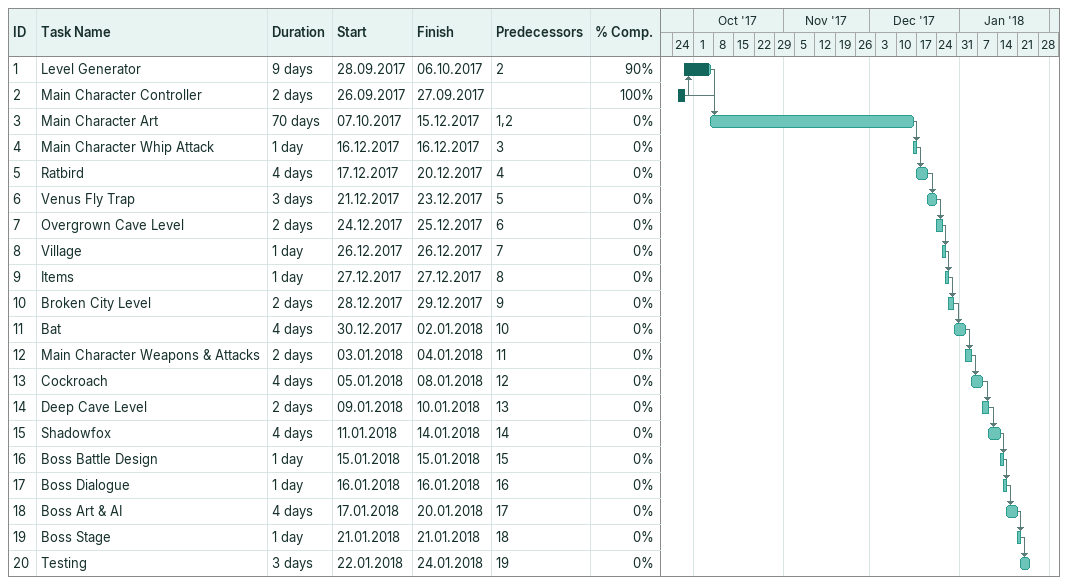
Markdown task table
| ID | Task | Duration | Start | Finish | Predecessors | % complete |
|---|---|---|---|---|---|---|
| 1 | Level Generator | 9d | 2017-09-28 | 2017-10-06 | 2 | 90 |
| 2 | Main Character Controller | 2d | 2017-09-26 | 2017-09-27 |  | 100 |
| 3 | Main Character Art | 70d | 2017-10-07 | 2017-12-15 | 1, 2 | 0 |
| 4 | Main Character Whip Attack | 1d | 2017-12-16 | 2017-12-16 | 3 | 0 |
| 5 | Ratbird | 4d | 2017-12-17 | 2017-12-20 | 4 | 0 |
| 6 | Venus Fly Trap | 3d | 2017-12-21 | 2017-12-23 | 5 | 0 |
| 7 | Overgrown Cave Level | 2d | 2017-12-24 | 2017-12-25 | 6 | 0 |
| 8 | Village | 1d | 2017-12-26 | 2017-12-26 | 7 | 0 |
| 9 | Items | 1d | 2017-12-27 | 2017-12-27 | 8 | 0 |
| 10 | Broken City Level | 2d | 2017-12-28 | 2017-12-29 | 9 | 0 |
| 11 | Bat | 4d | 2017-12-30 | 2018-01-02 | 10 | 0 |
| 12 | Main Character Weapons & Attacks | 2d | 2018-01-03 | 2018-01-04 | 11 | 0 |
| 13 | Cockroach | 4d | 2018-01-05 | 2018-01-08 | 12 | 0 |
| 14 | Deep Cave Level | 2d | 2018-01-09 | 2018-01-10 | 13 | 0 |
| 15 | Shadowfox | 4d | 2018-01-11 | 2018-01-14 | 14 | 0 |
| 16 | Boss Battle Design | 1d | 2018-01-15 | 2018-01-15 | 15 | 0 |
| 17 | Boss Dialogue | 1d | 2018-01-16 | 2018-01-16 | 16 | 0 |
| 18 | Boss Art & AI | 4d | 2018-01-17 | 2018-01-20 | 17 | 0 |
| 19 | Boss Stage | 1d | 2018-01-21 | 2018-01-21 | 18 | 0 |
| 20 | Testing | 3d | 2018-01-22 | 2018-01-24 | 19 | 0 |
